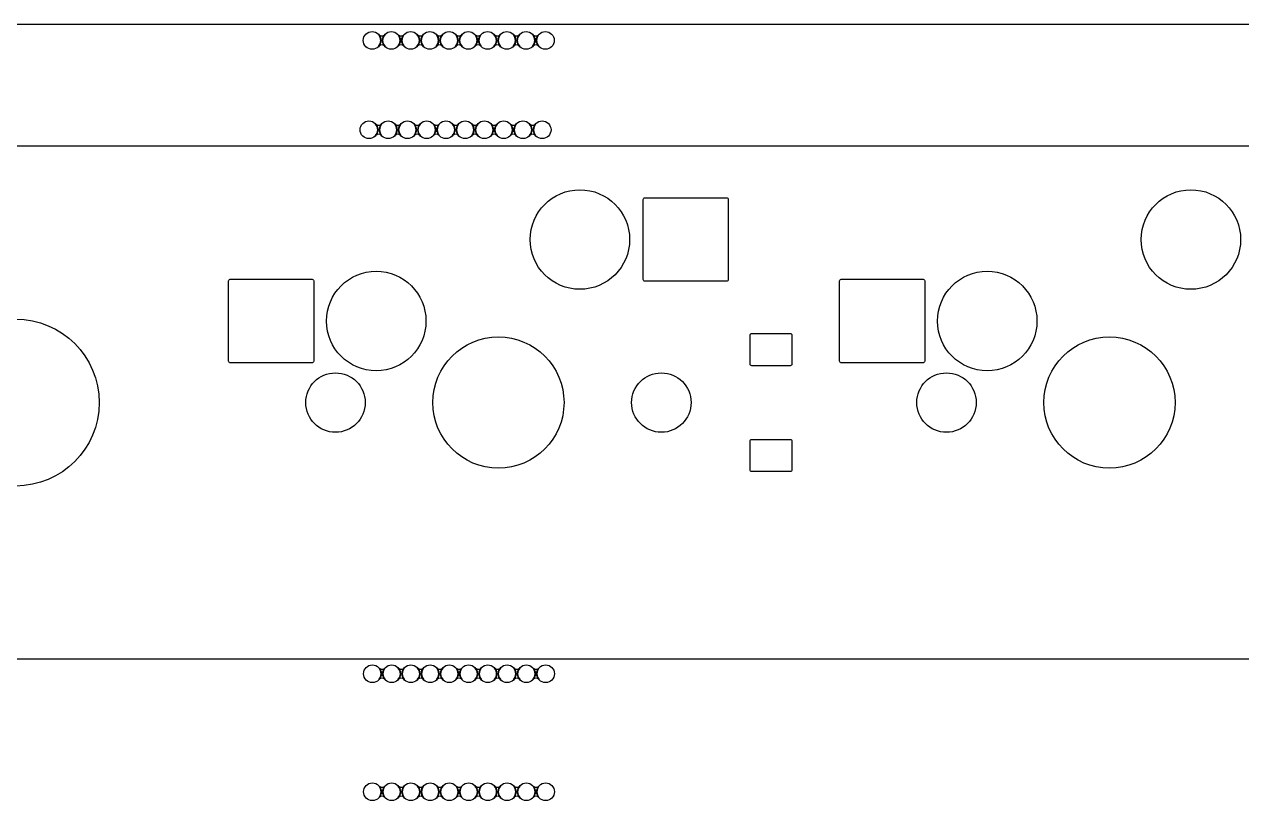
# Model space of a CAD drawing. Extents: x -27 to 356, y -111 to 35.
# Drawn here: x 275.97 to 313.92, y -32.19 to -8 of the extents above; entities that cross this region are included whole.
import ezdxf

# ---------------------------------------------------------------- set-up
doc = ezdxf.new("R2010")
doc.units = 0
doc.layers.add('BLACK', color=7, linetype='CONTINUOUS')

msp = doc.modelspace()

# ---------------------------------------------------------------- linework, layer by layer
at = {"layer": 'BLACK', "linetype": 'CONTINUOUS'}
for p, q in [((349.875, -8), (-21.025, -8)), ((349.875, -8), (-21.025, -8)), ((287.02, -8.325), (287.022, -8.32388)), ((287.021, -8.32699), (287.02, -8.325)), ((287.066, -8.39516), (287.021, -8.32699)), ((287.022, -8.32388), (287.024, -8.32447)), ((287.024, -8.32447), (287.026, -8.32665)), ((287.026, -8.32665), (287.087, -8.35999)), ((287.156, -8.35504), (287.2, -8.3267)), ((287.205, -8.32699), (287.16, -8.39516)), ((287.2, -8.3267), (287.202, -8.32447)), ((287.202, -8.32447), (287.204, -8.32395)), ((287.204, -8.32395), (287.206, -8.32536)), ((287.206, -8.32536), (287.205, -8.32699)), ((287.62, -8.325), (287.622, -8.32388)), ((287.621, -8.32699), (287.62, -8.325)), ((287.666, -8.39516), (287.621, -8.32699)), ((287.622, -8.32388), (287.624, -8.32447)), ((287.624, -8.32447), (287.626, -8.32665)), ((287.626, -8.32665), (287.687, -8.35999)), ((287.756, -8.35504), (287.8, -8.3267)), ((287.805, -8.32699), (287.76, -8.39516)), ((287.8, -8.3267), (287.802, -8.32447)), ((287.802, -8.32447), (287.804, -8.32395)), ((287.804, -8.32395), (287.806, -8.32536)), ((287.806, -8.32536), (287.805, -8.32699)), ((288.22, -8.325), (288.222, -8.32388)), ((288.221, -8.32699), (288.22, -8.325)), ((288.266, -8.39516), (288.221, -8.32699)), ((288.222, -8.32388), (288.224, -8.32447)), ((288.224, -8.32447), (288.226, -8.32665)), ((288.226, -8.32665), (288.287, -8.35999)), ((288.356, -8.35504), (288.4, -8.3267)), ((288.405, -8.32699), (288.36, -8.39516)), ((288.4, -8.3267), (288.402, -8.32447)), ((288.402, -8.32447), (288.404, -8.32395)), ((288.404, -8.32395), (288.406, -8.32536)), ((288.406, -8.32536), (288.405, -8.32699)), ((288.82, -8.325), (288.822, -8.32388)), ((288.821, -8.32699), (288.82, -8.325)), ((288.866, -8.39516), (288.821, -8.32699)), ((288.822, -8.32388), (288.824, -8.32447)), ((288.824, -8.32447), (288.826, -8.32665)), ((288.826, -8.32665), (288.887, -8.35999)), ((288.956, -8.35504), (289, -8.3267)), ((289.005, -8.32699), (288.96, -8.39516)), ((289, -8.3267), (289.002, -8.32447)), ((289.002, -8.32447), (289.004, -8.32395)), ((289.004, -8.32395), (289.006, -8.32536)), ((289.006, -8.32536), (289.005, -8.32699)), ((289.42, -8.325), (289.422, -8.32388)), ((289.421, -8.32699), (289.42, -8.325)), ((289.466, -8.39516), (289.421, -8.32699)), ((289.422, -8.32388), (289.424, -8.32447)), ((289.424, -8.32447), (289.426, -8.32665)), ((289.426, -8.32665), (289.487, -8.35999)), ((289.556, -8.35504), (289.6, -8.3267)), ((289.605, -8.32699), (289.56, -8.39516)), ((289.6, -8.3267), (289.602, -8.32447)), ((289.602, -8.32447), (289.604, -8.32395)), ((289.604, -8.32395), (289.606, -8.32536)), ((289.606, -8.32536), (289.605, -8.32699)), ((290.02, -8.325), (290.022, -8.32388)), ((290.021, -8.32699), (290.02, -8.325)), ((290.066, -8.39516), (290.021, -8.32699)), ((290.022, -8.32388), (290.024, -8.32447)), ((290.024, -8.32447), (290.026, -8.32665)), ((290.026, -8.32665), (290.087, -8.35999)), ((290.156, -8.35504), (290.2, -8.3267)), ((290.205, -8.32699), (290.16, -8.39516)), ((290.2, -8.3267), (290.202, -8.32447)), ((290.202, -8.32447), (290.204, -8.32395)), ((290.204, -8.32395), (290.206, -8.32536)), ((290.206, -8.32536), (290.205, -8.32699)), ((290.62, -8.325), (290.622, -8.32388)), ((290.621, -8.32699), (290.62, -8.325)), ((290.666, -8.39516), (290.621, -8.32699)), ((290.622, -8.32388), (290.624, -8.32447)), ((290.624, -8.32447), (290.626, -8.32665)), ((290.626, -8.32665), (290.687, -8.35999)), ((290.756, -8.35504), (290.8, -8.3267)), ((290.805, -8.32699), (290.76, -8.39516)), ((290.8, -8.3267), (290.802, -8.32447)), ((290.802, -8.32447), (290.804, -8.32395)), ((290.804, -8.32395), (290.806, -8.32536)), ((290.806, -8.32536), (290.805, -8.32699)), ((291.22, -8.325), (291.222, -8.32388)), ((291.221, -8.32699), (291.22, -8.325)), ((291.266, -8.39516), (291.221, -8.32699)), ((291.222, -8.32388), (291.224, -8.32447)), ((291.224, -8.32447), (291.226, -8.32665)), ((291.226, -8.32665), (291.287, -8.35999)), ((291.356, -8.35504), (291.4, -8.3267)), ((291.405, -8.32699), (291.36, -8.39516)), ((291.4, -8.3267), (291.402, -8.32447)), ((291.402, -8.32447), (291.404, -8.32395)), ((291.404, -8.32395), (291.406, -8.32536)), ((291.406, -8.32536), (291.405, -8.32699)), ((291.82, -8.325), (291.822, -8.32388)), ((291.821, -8.32699), (291.82, -8.325)), ((291.866, -8.39516), (291.821, -8.32699)), ((291.822, -8.32388), (291.824, -8.32447)), ((291.824, -8.32447), (291.826, -8.32665)), ((291.826, -8.32665), (291.887, -8.35999)), ((291.956, -8.35504), (292, -8.3267)), ((292.005, -8.32699), (291.96, -8.39516)), ((292, -8.3267), (292.002, -8.32447)), ((292.002, -8.32447), (292.004, -8.32395)), ((292.004, -8.32395), (292.006, -8.32536)), ((292.006, -8.32536), (292.005, -8.32699)), ((287.02, -8.67464), (287.021, -8.67301)), ((287.022, -8.67605), (287.02, -8.67464)), ((287.021, -8.67301), (287.066, -8.60484)), ((287.024, -8.67553), (287.022, -8.67605)), ((287.026, -8.6733), (287.024, -8.67553)), ((287.07, -8.64496), (287.026, -8.6733)), ((287.087, -8.5), (287.066, -8.39516)), ((287.066, -8.60484), (287.087, -8.5)), ((287.139, -8.64001), (287.07, -8.64496)), ((287.087, -8.35999), (287.156, -8.35504)), ((287.16, -8.39516), (287.139, -8.5)), ((287.139, -8.5), (287.16, -8.60484)), ((287.2, -8.67334), (287.139, -8.64001)), ((287.16, -8.60484), (287.205, -8.67301)), ((287.202, -8.67553), (287.2, -8.67334)), ((287.204, -8.67611), (287.202, -8.67553)), ((287.206, -8.675), (287.204, -8.67611)), ((287.205, -8.67301), (287.206, -8.675)), ((287.62, -8.67464), (287.621, -8.67301)), ((287.622, -8.67605), (287.62, -8.67464)), ((287.621, -8.67301), (287.666, -8.60484)), ((287.624, -8.67553), (287.622, -8.67605)), ((287.626, -8.6733), (287.624, -8.67553)), ((287.67, -8.64496), (287.626, -8.6733)), ((287.687, -8.5), (287.666, -8.39516)), ((287.666, -8.60484), (287.687, -8.5)), ((287.739, -8.64001), (287.67, -8.64496)), ((287.687, -8.35999), (287.756, -8.35504)), ((287.76, -8.39516), (287.739, -8.5)), ((287.739, -8.5), (287.76, -8.60484)), ((287.8, -8.67334), (287.739, -8.64001)), ((287.76, -8.60484), (287.805, -8.67301)), ((287.802, -8.67553), (287.8, -8.67334)), ((287.804, -8.67611), (287.802, -8.67553)), ((287.806, -8.675), (287.804, -8.67611)), ((287.805, -8.67301), (287.806, -8.675)), ((288.22, -8.67464), (288.221, -8.67301)), ((288.222, -8.67605), (288.22, -8.67464)), ((288.221, -8.67301), (288.266, -8.60484)), ((288.224, -8.67553), (288.222, -8.67605)), ((288.226, -8.6733), (288.224, -8.67553)), ((288.27, -8.64496), (288.226, -8.6733)), ((288.287, -8.5), (288.266, -8.39516)), ((288.266, -8.60484), (288.287, -8.5)), ((288.339, -8.64001), (288.27, -8.64496)), ((288.287, -8.35999), (288.356, -8.35504)), ((288.36, -8.39516), (288.339, -8.5)), ((288.339, -8.5), (288.36, -8.60484)), ((288.4, -8.67334), (288.339, -8.64001)), ((288.36, -8.60484), (288.405, -8.67301)), ((288.402, -8.67553), (288.4, -8.67334)), ((288.404, -8.67611), (288.402, -8.67553)), ((288.406, -8.675), (288.404, -8.67611)), ((288.405, -8.67301), (288.406, -8.675)), ((288.82, -8.67464), (288.821, -8.67301)), ((288.822, -8.67605), (288.82, -8.67464)), ((288.821, -8.67301), (288.866, -8.60484)), ((288.824, -8.67553), (288.822, -8.67605)), ((288.826, -8.6733), (288.824, -8.67553)), ((288.87, -8.64496), (288.826, -8.6733)), ((288.887, -8.5), (288.866, -8.39516)), ((288.866, -8.60484), (288.887, -8.5)), ((288.939, -8.64001), (288.87, -8.64496)), ((288.887, -8.35999), (288.956, -8.35504)), ((288.96, -8.39516), (288.939, -8.5)), ((288.939, -8.5), (288.96, -8.60484)), ((289, -8.67334), (288.939, -8.64001)), ((288.96, -8.60484), (289.005, -8.67301)), ((289.002, -8.67553), (289, -8.67334)), ((289.004, -8.67611), (289.002, -8.67553)), ((289.006, -8.675), (289.004, -8.67611)), ((289.005, -8.67301), (289.006, -8.675)), ((289.42, -8.67464), (289.421, -8.67301)), ((289.422, -8.67605), (289.42, -8.67464)), ((289.421, -8.67301), (289.466, -8.60484)), ((289.424, -8.67553), (289.422, -8.67605)), ((289.426, -8.6733), (289.424, -8.67553)), ((289.47, -8.64496), (289.426, -8.6733)), ((289.487, -8.5), (289.466, -8.39516)), ((289.466, -8.60484), (289.487, -8.5)), ((289.539, -8.64001), (289.47, -8.64496)), ((289.487, -8.35999), (289.556, -8.35504)), ((289.56, -8.39516), (289.539, -8.5)), ((289.539, -8.5), (289.56, -8.60484)), ((289.6, -8.67334), (289.539, -8.64001)), ((289.56, -8.60484), (289.605, -8.67301)), ((289.602, -8.67553), (289.6, -8.67334)), ((289.604, -8.67611), (289.602, -8.67553)), ((289.606, -8.675), (289.604, -8.67611)), ((289.605, -8.67301), (289.606, -8.675)), ((290.02, -8.67464), (290.021, -8.67301)), ((290.022, -8.67605), (290.02, -8.67464)), ((290.021, -8.67301), (290.066, -8.60484)), ((290.024, -8.67553), (290.022, -8.67605)), ((290.026, -8.6733), (290.024, -8.67553)), ((290.07, -8.64496), (290.026, -8.6733)), ((290.087, -8.5), (290.066, -8.39516)), ((290.066, -8.60484), (290.087, -8.5)), ((290.139, -8.64001), (290.07, -8.64496)), ((290.087, -8.35999), (290.156, -8.35504)), ((290.16, -8.39516), (290.139, -8.5)), ((290.139, -8.5), (290.16, -8.60484)), ((290.2, -8.67334), (290.139, -8.64001)), ((290.16, -8.60484), (290.205, -8.67301)), ((290.202, -8.67553), (290.2, -8.67334)), ((290.204, -8.67611), (290.202, -8.67553)), ((290.206, -8.675), (290.204, -8.67611)), ((290.205, -8.67301), (290.206, -8.675)), ((290.62, -8.67464), (290.621, -8.67301)), ((290.622, -8.67605), (290.62, -8.67464)), ((290.621, -8.67301), (290.666, -8.60484)), ((290.624, -8.67553), (290.622, -8.67605)), ((290.626, -8.6733), (290.624, -8.67553)), ((290.67, -8.64496), (290.626, -8.6733)), ((290.687, -8.5), (290.666, -8.39516)), ((290.666, -8.60484), (290.687, -8.5)), ((290.739, -8.64001), (290.67, -8.64496)), ((290.687, -8.35999), (290.756, -8.35504)), ((290.76, -8.39516), (290.739, -8.5)), ((290.739, -8.5), (290.76, -8.60484)), ((290.8, -8.67334), (290.739, -8.64001)), ((290.76, -8.60484), (290.805, -8.67301)), ((290.802, -8.67553), (290.8, -8.67334)), ((290.804, -8.67611), (290.802, -8.67553)), ((290.806, -8.675), (290.804, -8.67611)), ((290.805, -8.67301), (290.806, -8.675)), ((291.22, -8.67464), (291.221, -8.67301)), ((291.222, -8.67605), (291.22, -8.67464)), ((291.221, -8.67301), (291.266, -8.60484)), ((291.224, -8.67553), (291.222, -8.67605)), ((291.226, -8.6733), (291.224, -8.67553)), ((291.27, -8.64496), (291.226, -8.6733)), ((291.287, -8.5), (291.266, -8.39516)), ((291.266, -8.60484), (291.287, -8.5)), ((291.339, -8.64001), (291.27, -8.64496)), ((291.287, -8.35999), (291.356, -8.35504)), ((291.36, -8.39516), (291.339, -8.5)), ((291.339, -8.5), (291.36, -8.60484)), ((291.4, -8.67334), (291.339, -8.64001)), ((291.36, -8.60484), (291.405, -8.67301)), ((291.402, -8.67553), (291.4, -8.67334)), ((291.404, -8.67611), (291.402, -8.67553)), ((291.406, -8.675), (291.404, -8.67611)), ((291.405, -8.67301), (291.406, -8.675)), ((291.82, -8.67464), (291.821, -8.67301)), ((291.822, -8.67605), (291.82, -8.67464)), ((291.821, -8.67301), (291.866, -8.60484)), ((291.824, -8.67553), (291.822, -8.67605)), ((291.826, -8.6733), (291.824, -8.67553)), ((291.87, -8.64496), (291.826, -8.6733)), ((291.887, -8.5), (291.866, -8.39516)), ((291.866, -8.60484), (291.887, -8.5)), ((291.939, -8.64001), (291.87, -8.64496)), ((291.887, -8.35999), (291.956, -8.35504)), ((291.96, -8.39516), (291.939, -8.5)), ((291.939, -8.5), (291.96, -8.60484)), ((292, -8.67334), (291.939, -8.64001)), ((291.96, -8.60484), (292.005, -8.67301)), ((292.002, -8.67553), (292, -8.67334)), ((292.004, -8.67611), (292.002, -8.67553)), ((292.006, -8.675), (292.004, -8.67611)), ((292.005, -8.67301), (292.006, -8.675)), ((286.922, -11.11), (286.923, -11.1089)), ((286.922, -11.112), (286.922, -11.11)), ((286.967, -11.1802), (286.922, -11.112)), ((286.923, -11.1089), (286.925, -11.1095)), ((286.925, -11.1095), (286.927, -11.1117)), ((286.927, -11.1117), (286.988, -11.145)), ((286.988, -11.285), (286.967, -11.1802)), ((286.967, -11.3898), (286.988, -11.285)), ((286.988, -11.145), (287.057, -11.14)), ((287.061, -11.1802), (287.04, -11.285)), ((287.04, -11.285), (287.061, -11.3898)), ((287.057, -11.14), (287.101, -11.1117)), ((287.107, -11.112), (287.061, -11.1802)), ((287.101, -11.1117), (287.104, -11.1095)), ((287.104, -11.1095), (287.106, -11.1089)), ((287.106, -11.1089), (287.107, -11.1104)), ((287.107, -11.1104), (287.107, -11.112)), ((287.522, -11.11), (287.523, -11.1089)), ((287.522, -11.112), (287.522, -11.11)), ((287.567, -11.1802), (287.522, -11.112)), ((287.523, -11.1089), (287.525, -11.1095)), ((287.525, -11.1095), (287.527, -11.1117)), ((287.527, -11.1117), (287.588, -11.145)), ((287.588, -11.285), (287.567, -11.1802)), ((287.567, -11.3898), (287.588, -11.285)), ((287.588, -11.145), (287.657, -11.14)), ((287.661, -11.1802), (287.64, -11.285)), ((287.64, -11.285), (287.661, -11.3898)), ((287.657, -11.14), (287.701, -11.1117)), ((287.707, -11.112), (287.661, -11.1802)), ((287.701, -11.1117), (287.704, -11.1095)), ((287.704, -11.1095), (287.706, -11.1089)), ((287.706, -11.1089), (287.707, -11.1104)), ((287.707, -11.1104), (287.707, -11.112)), ((288.122, -11.11), (288.123, -11.1089)), ((288.122, -11.112), (288.122, -11.11)), ((288.167, -11.1802), (288.122, -11.112)), ((288.123, -11.1089), (288.125, -11.1095)), ((288.125, -11.1095), (288.127, -11.1117)), ((288.127, -11.1117), (288.188, -11.145)), ((288.188, -11.285), (288.167, -11.1802)), ((288.167, -11.3898), (288.188, -11.285)), ((288.188, -11.145), (288.257, -11.14)), ((288.261, -11.1802), (288.24, -11.285)), ((288.24, -11.285), (288.261, -11.3898)), ((288.257, -11.14), (288.301, -11.1117)), ((288.307, -11.112), (288.261, -11.1802)), ((288.301, -11.1117), (288.304, -11.1095)), ((288.304, -11.1095), (288.306, -11.1089)), ((288.306, -11.1089), (288.307, -11.1104)), ((288.307, -11.1104), (288.307, -11.112)), ((288.722, -11.11), (288.723, -11.1089)), ((288.722, -11.112), (288.722, -11.11)), ((288.767, -11.1802), (288.722, -11.112)), ((288.723, -11.1089), (288.725, -11.1095)), ((288.725, -11.1095), (288.727, -11.1117)), ((288.727, -11.1117), (288.788, -11.145)), ((288.788, -11.285), (288.767, -11.1802)), ((288.767, -11.3898), (288.788, -11.285)), ((288.788, -11.145), (288.857, -11.14)), ((288.861, -11.1802), (288.84, -11.285)), ((288.84, -11.285), (288.861, -11.3898)), ((288.857, -11.14), (288.901, -11.1117)), ((288.907, -11.112), (288.861, -11.1802)), ((288.901, -11.1117), (288.904, -11.1095)), ((288.904, -11.1095), (288.906, -11.1089)), ((288.906, -11.1089), (288.907, -11.1104)), ((288.907, -11.1104), (288.907, -11.112)), ((289.322, -11.11), (289.323, -11.1089)), ((289.322, -11.112), (289.322, -11.11)), ((289.367, -11.1802), (289.322, -11.112)), ((289.323, -11.1089), (289.325, -11.1095)), ((289.325, -11.1095), (289.327, -11.1117)), ((289.327, -11.1117), (289.388, -11.145)), ((289.388, -11.285), (289.367, -11.1802)), ((289.367, -11.3898), (289.388, -11.285)), ((289.388, -11.145), (289.457, -11.14)), ((289.461, -11.1802), (289.44, -11.285)), ((289.44, -11.285), (289.461, -11.3898)), ((289.457, -11.14), (289.501, -11.1117)), ((289.507, -11.112), (289.461, -11.1802)), ((289.501, -11.1117), (289.504, -11.1095)), ((289.504, -11.1095), (289.506, -11.1089)), ((289.506, -11.1089), (289.507, -11.1104)), ((289.507, -11.1104), (289.507, -11.112)), ((289.922, -11.11), (289.923, -11.1089)), ((289.922, -11.112), (289.922, -11.11)), ((289.967, -11.1802), (289.922, -11.112)), ((289.923, -11.1089), (289.925, -11.1095)), ((289.925, -11.1095), (289.927, -11.1117)), ((289.927, -11.1117), (289.988, -11.145)), ((289.988, -11.285), (289.967, -11.1802)), ((289.967, -11.3898), (289.988, -11.285)), ((289.988, -11.145), (290.057, -11.14)), ((290.061, -11.1802), (290.04, -11.285)), ((290.04, -11.285), (290.061, -11.3898)), ((290.057, -11.14), (290.101, -11.1117)), ((290.107, -11.112), (290.061, -11.1802)), ((290.101, -11.1117), (290.104, -11.1095)), ((290.104, -11.1095), (290.106, -11.1089)), ((290.106, -11.1089), (290.107, -11.1104)), ((290.107, -11.1104), (290.107, -11.112)), ((290.522, -11.11), (290.523, -11.1089)), ((290.522, -11.112), (290.522, -11.11)), ((290.567, -11.1802), (290.522, -11.112)), ((290.523, -11.1089), (290.525, -11.1095)), ((290.525, -11.1095), (290.527, -11.1117)), ((290.527, -11.1117), (290.588, -11.145)), ((290.588, -11.285), (290.567, -11.1802)), ((290.567, -11.3898), (290.588, -11.285)), ((290.588, -11.145), (290.657, -11.14)), ((290.661, -11.1802), (290.64, -11.285)), ((290.64, -11.285), (290.661, -11.3898)), ((290.657, -11.14), (290.701, -11.1117)), ((290.707, -11.112), (290.661, -11.1802)), ((290.701, -11.1117), (290.704, -11.1095)), ((290.704, -11.1095), (290.706, -11.1089)), ((290.706, -11.1089), (290.707, -11.1104)), ((290.707, -11.1104), (290.707, -11.112)), ((291.122, -11.11), (291.123, -11.1089)), ((291.122, -11.112), (291.122, -11.11)), ((291.167, -11.1802), (291.122, -11.112)), ((291.123, -11.1089), (291.125, -11.1095)), ((291.125, -11.1095), (291.127, -11.1117)), ((291.127, -11.1117), (291.188, -11.145)), ((291.188, -11.285), (291.167, -11.1802)), ((291.167, -11.3898), (291.188, -11.285)), ((291.188, -11.145), (291.257, -11.14)), ((291.261, -11.1802), (291.24, -11.285)), ((291.24, -11.285), (291.261, -11.3898)), ((291.257, -11.14), (291.301, -11.1117)), ((291.307, -11.112), (291.261, -11.1802)), ((291.301, -11.1117), (291.304, -11.1095)), ((291.304, -11.1095), (291.306, -11.1089)), ((291.306, -11.1089), (291.307, -11.1104)), ((291.307, -11.1104), (291.307, -11.112)), ((291.722, -11.11), (291.723, -11.1089)), ((291.722, -11.112), (291.722, -11.11)), ((291.767, -11.1802), (291.722, -11.112)), ((291.723, -11.1089), (291.725, -11.1095)), ((291.725, -11.1095), (291.727, -11.1117)), ((291.727, -11.1117), (291.788, -11.145)), ((291.788, -11.285), (291.767, -11.1802)), ((291.767, -11.3898), (291.788, -11.285)), ((291.788, -11.145), (291.857, -11.14)), ((291.861, -11.1802), (291.84, -11.285)), ((291.84, -11.285), (291.861, -11.3898)), ((291.857, -11.14), (291.901, -11.1117)), ((291.907, -11.112), (291.861, -11.1802)), ((291.901, -11.1117), (291.904, -11.1095)), ((291.904, -11.1095), (291.906, -11.1089)), ((291.906, -11.1089), (291.907, -11.1104)), ((291.907, -11.1104), (291.907, -11.112)), ((286.922, -11.458), (286.967, -11.3898)), ((286.922, -11.4596), (286.922, -11.458)), ((286.923, -11.4611), (286.922, -11.4596)), ((286.925, -11.4605), (286.923, -11.4611)), ((286.927, -11.4583), (286.925, -11.4605)), ((286.971, -11.43), (286.927, -11.4583)), ((287.04, -11.425), (286.971, -11.43)), ((287.101, -11.4583), (287.04, -11.425)), ((287.061, -11.3898), (287.107, -11.458)), ((287.104, -11.4605), (287.101, -11.4583)), ((287.105, -11.4611), (287.104, -11.4605)), ((287.107, -11.46), (287.105, -11.4611)), ((287.107, -11.458), (287.107, -11.46)), ((287.522, -11.458), (287.567, -11.3898)), ((287.522, -11.4596), (287.522, -11.458)), ((287.523, -11.4611), (287.522, -11.4596)), ((287.525, -11.4605), (287.523, -11.4611)), ((287.527, -11.4583), (287.525, -11.4605)), ((287.571, -11.43), (287.527, -11.4583)), ((287.64, -11.425), (287.571, -11.43)), ((287.701, -11.4583), (287.64, -11.425)), ((287.661, -11.3898), (287.707, -11.458)), ((287.704, -11.4605), (287.701, -11.4583)), ((287.705, -11.4611), (287.704, -11.4605)), ((287.707, -11.46), (287.705, -11.4611)), ((287.707, -11.458), (287.707, -11.46)), ((288.122, -11.458), (288.167, -11.3898)), ((288.122, -11.4596), (288.122, -11.458)), ((288.123, -11.4611), (288.122, -11.4596)), ((288.125, -11.4605), (288.123, -11.4611)), ((288.127, -11.4583), (288.125, -11.4605)), ((288.171, -11.43), (288.127, -11.4583)), ((288.24, -11.425), (288.171, -11.43)), ((288.301, -11.4583), (288.24, -11.425)), ((288.261, -11.3898), (288.307, -11.458)), ((288.304, -11.4605), (288.301, -11.4583)), ((288.305, -11.4611), (288.304, -11.4605)), ((288.307, -11.46), (288.305, -11.4611)), ((288.307, -11.458), (288.307, -11.46)), ((288.722, -11.458), (288.767, -11.3898)), ((288.722, -11.4596), (288.722, -11.458)), ((288.723, -11.4611), (288.722, -11.4596)), ((288.725, -11.4605), (288.723, -11.4611)), ((288.727, -11.4583), (288.725, -11.4605)), ((288.771, -11.43), (288.727, -11.4583)), ((288.84, -11.425), (288.771, -11.43)), ((288.901, -11.4583), (288.84, -11.425)), ((288.861, -11.3898), (288.907, -11.458)), ((288.904, -11.4605), (288.901, -11.4583)), ((288.905, -11.4611), (288.904, -11.4605)), ((288.907, -11.46), (288.905, -11.4611)), ((288.907, -11.458), (288.907, -11.46)), ((289.322, -11.458), (289.367, -11.3898)), ((289.322, -11.4596), (289.322, -11.458)), ((289.323, -11.4611), (289.322, -11.4596)), ((289.325, -11.4605), (289.323, -11.4611)), ((289.327, -11.4583), (289.325, -11.4605)), ((289.371, -11.43), (289.327, -11.4583)), ((289.44, -11.425), (289.371, -11.43)), ((289.501, -11.4583), (289.44, -11.425)), ((289.461, -11.3898), (289.507, -11.458)), ((289.504, -11.4605), (289.501, -11.4583)), ((289.505, -11.4611), (289.504, -11.4605)), ((289.507, -11.46), (289.505, -11.4611)), ((289.507, -11.458), (289.507, -11.46)), ((289.922, -11.458), (289.967, -11.3898)), ((289.922, -11.4596), (289.922, -11.458)), ((289.923, -11.4611), (289.922, -11.4596)), ((289.925, -11.4605), (289.923, -11.4611)), ((289.927, -11.4583), (289.925, -11.4605)), ((289.971, -11.43), (289.927, -11.4583)), ((290.04, -11.425), (289.971, -11.43)), ((290.101, -11.4583), (290.04, -11.425)), ((290.061, -11.3898), (290.107, -11.458)), ((290.104, -11.4605), (290.101, -11.4583)), ((290.105, -11.4611), (290.104, -11.4605)), ((290.107, -11.46), (290.105, -11.4611)), ((290.107, -11.458), (290.107, -11.46)), ((290.522, -11.458), (290.567, -11.3898)), ((290.522, -11.4596), (290.522, -11.458)), ((290.523, -11.4611), (290.522, -11.4596)), ((290.525, -11.4605), (290.523, -11.4611)), ((290.527, -11.4583), (290.525, -11.4605)), ((290.571, -11.43), (290.527, -11.4583)), ((290.64, -11.425), (290.571, -11.43)), ((290.701, -11.4583), (290.64, -11.425)), ((290.661, -11.3898), (290.707, -11.458)), ((290.704, -11.4605), (290.701, -11.4583)), ((290.705, -11.4611), (290.704, -11.4605)), ((290.707, -11.46), (290.705, -11.4611)), ((290.707, -11.458), (290.707, -11.46)), ((291.122, -11.458), (291.167, -11.3898)), ((291.122, -11.4596), (291.122, -11.458)), ((291.123, -11.4611), (291.122, -11.4596)), ((291.125, -11.4605), (291.123, -11.4611)), ((291.127, -11.4583), (291.125, -11.4605)), ((291.171, -11.43), (291.127, -11.4583)), ((291.24, -11.425), (291.171, -11.43)), ((291.301, -11.4583), (291.24, -11.425)), ((291.261, -11.3898), (291.307, -11.458)), ((291.304, -11.4605), (291.301, -11.4583)), ((291.305, -11.4611), (291.304, -11.4605)), ((291.307, -11.46), (291.305, -11.4611)), ((291.307, -11.458), (291.307, -11.46)), ((291.722, -11.458), (291.767, -11.3898)), ((291.722, -11.4596), (291.722, -11.458)), ((291.723, -11.4611), (291.722, -11.4596)), ((291.725, -11.4605), (291.723, -11.4611)), ((291.727, -11.4583), (291.725, -11.4605)), ((291.771, -11.43), (291.727, -11.4583)), ((291.84, -11.425), (291.771, -11.43)), ((291.901, -11.4583), (291.84, -11.425)), ((291.861, -11.3898), (291.907, -11.458)), ((291.904, -11.4605), (291.901, -11.4583)), ((291.905, -11.4611), (291.904, -11.4605)), ((291.907, -11.46), (291.905, -11.4611)), ((291.907, -11.458), (291.907, -11.46)), ((273.198, -11.785), (349.875, -11.785)), ((273.198, -11.785), (349.875, -11.785)), ((295.266, -13.455), (295.27, -13.4355)), ((295.266, -15.955), (295.266, -13.455)), ((295.27, -13.4355), (295.281, -13.4189)), ((295.281, -13.4189), (295.297, -13.4079)), ((295.297, -13.4079), (295.317, -13.404)), ((295.317, -13.404), (297.867, -13.404)), ((297.867, -13.404), (297.887, -13.4079)), ((297.887, -13.4079), (297.903, -13.4189)), ((297.903, -13.4189), (297.914, -13.4355)), ((297.914, -13.4355), (297.918, -13.455)), ((297.918, -13.455), (297.918, -15.955)), ((282.339, -15.995), (282.343, -15.9755)), ((282.339, -18.495), (282.339, -15.995)), ((282.343, -15.9755), (282.354, -15.9589)), ((282.354, -15.9589), (282.37, -15.9479)), ((282.37, -15.9479), (282.39, -15.944)), ((282.39, -15.944), (284.94, -15.944)), ((284.94, -15.944), (284.96, -15.9479)), ((284.96, -15.9479), (284.976, -15.9589)), ((284.976, -15.9589), (284.987, -15.9755)), ((284.987, -15.9755), (284.991, -15.995)), ((284.991, -15.995), (284.991, -18.495)), ((295.27, -15.9745), (295.266, -15.955)), ((295.281, -15.9911), (295.27, -15.9745)), ((295.297, -16.0021), (295.281, -15.9911)), ((295.317, -16.006), (295.297, -16.0021)), ((297.867, -16.006), (295.317, -16.006)), ((297.887, -16.0021), (297.867, -16.006)), ((297.903, -15.9911), (297.887, -16.0021)), ((297.914, -15.9745), (297.903, -15.9911)), ((297.918, -15.955), (297.914, -15.9745)), ((301.389, -15.995), (301.393, -15.9755)), ((301.389, -18.495), (301.389, -15.995)), ((301.393, -15.9755), (301.404, -15.9589)), ((301.404, -15.9589), (301.42, -15.9479)), ((301.42, -15.9479), (301.44, -15.944)), ((301.44, -15.944), (303.99, -15.944)), ((303.99, -15.944), (304.01, -15.9479)), ((304.01, -15.9479), (304.026, -15.9589)), ((304.026, -15.9589), (304.037, -15.9755)), ((304.037, -15.9755), (304.041, -15.995)), ((304.041, -15.995), (304.041, -18.495)), ((298.599, -17.685), (298.603, -17.6655)), ((298.599, -18.585), (298.599, -17.685)), ((298.603, -17.6655), (298.614, -17.6489)), ((298.614, -17.6489), (298.63, -17.6379)), ((298.63, -17.6379), (298.65, -17.634)), ((298.65, -17.634), (299.85, -17.634)), ((299.85, -17.634), (299.87, -17.6379)), ((299.87, -17.6379), (299.886, -17.6489)), ((299.886, -17.6489), (299.897, -17.6655)), ((299.897, -17.6655), (299.901, -17.685)), ((299.901, -17.685), (299.901, -18.585)), ((282.343, -18.5145), (282.339, -18.495)), ((282.354, -18.5311), (282.343, -18.5145)), ((282.37, -18.5421), (282.354, -18.5311)), ((282.39, -18.546), (282.37, -18.5421)), ((284.94, -18.546), (282.39, -18.546)), ((284.96, -18.5421), (284.94, -18.546)), ((284.976, -18.5311), (284.96, -18.5421)), ((284.987, -18.5145), (284.976, -18.5311)), ((284.991, -18.495), (284.987, -18.5145)), ((298.603, -18.6045), (298.599, -18.585)), ((299.901, -18.585), (299.897, -18.6045)), ((301.393, -18.5145), (301.389, -18.495)), ((301.404, -18.5311), (301.393, -18.5145)), ((301.42, -18.5421), (301.404, -18.5311)), ((301.44, -18.546), (301.42, -18.5421)), ((303.99, -18.546), (301.44, -18.546)), ((304.01, -18.5421), (303.99, -18.546)), ((304.026, -18.5311), (304.01, -18.5421)), ((304.037, -18.5145), (304.026, -18.5311)), ((304.041, -18.495), (304.037, -18.5145)), ((298.614, -18.6211), (298.603, -18.6045)), ((298.63, -18.6321), (298.614, -18.6211)), ((298.65, -18.636), (298.63, -18.6321)), ((299.85, -18.636), (298.65, -18.636)), ((299.87, -18.6321), (299.85, -18.636)), ((299.886, -18.6211), (299.87, -18.6321)), ((299.897, -18.6045), (299.886, -18.6211)), ((298.599, -20.985), (298.603, -20.9655)), ((298.599, -21.885), (298.599, -20.985)), ((298.603, -20.9655), (298.614, -20.9489)), ((298.614, -20.9489), (298.63, -20.9379)), ((298.63, -20.9379), (298.65, -20.934)), ((298.65, -20.934), (299.85, -20.934)), ((299.85, -20.934), (299.87, -20.9379)), ((299.87, -20.9379), (299.886, -20.9489)), ((299.886, -20.9489), (299.897, -20.9655)), ((299.897, -20.9655), (299.901, -20.985)), ((299.901, -20.985), (299.901, -21.885)), ((298.603, -21.9045), (298.599, -21.885)), ((298.614, -21.9211), (298.603, -21.9045)), ((298.63, -21.9321), (298.614, -21.9211)), ((298.65, -21.936), (298.63, -21.9321)), ((299.85, -21.936), (298.65, -21.936)), ((299.87, -21.9321), (299.85, -21.936)), ((299.886, -21.9211), (299.87, -21.9321)), ((299.897, -21.9045), (299.886, -21.9211)), ((299.901, -21.885), (299.897, -21.9045)), ((349.875, -27.785), (275.322, -27.785)), ((349.875, -27.785), (275.322, -27.785)), ((287.029, -28.0603), (287.03, -28.0592)), ((287.029, -28.0623), (287.029, -28.0603)), ((287.075, -28.1305), (287.029, -28.0623)), ((287.03, -28.0592), (287.032, -28.0598)), ((287.032, -28.0598), (287.034, -28.062)), ((287.034, -28.062), (287.095, -28.0953)), ((287.164, -28.0903), (287.209, -28.062)), ((287.214, -28.0623), (287.168, -28.1305)), ((287.209, -28.062), (287.211, -28.0598)), ((287.211, -28.0598), (287.213, -28.0592)), ((287.213, -28.0592), (287.214, -28.0607)), ((287.214, -28.0607), (287.214, -28.0623)), ((287.629, -28.0603), (287.63, -28.0592)), ((287.629, -28.0623), (287.629, -28.0603)), ((287.675, -28.1305), (287.629, -28.0623)), ((287.63, -28.0592), (287.632, -28.0598)), ((287.632, -28.0598), (287.634, -28.062)), ((287.634, -28.062), (287.695, -28.0953)), ((287.764, -28.0903), (287.809, -28.062)), ((287.814, -28.0623), (287.768, -28.1305)), ((287.809, -28.062), (287.811, -28.0598)), ((287.811, -28.0598), (287.813, -28.0592)), ((287.813, -28.0592), (287.814, -28.0607)), ((287.814, -28.0607), (287.814, -28.0623)), ((288.229, -28.0603), (288.23, -28.0592)), ((288.229, -28.0623), (288.229, -28.0603)), ((288.275, -28.1305), (288.229, -28.0623)), ((288.23, -28.0592), (288.232, -28.0598)), ((288.232, -28.0598), (288.234, -28.062)), ((288.234, -28.062), (288.295, -28.0953)), ((288.364, -28.0903), (288.409, -28.062)), ((288.414, -28.0623), (288.368, -28.1305)), ((288.409, -28.062), (288.411, -28.0598)), ((288.411, -28.0598), (288.413, -28.0592)), ((288.413, -28.0592), (288.414, -28.0607)), ((288.414, -28.0607), (288.414, -28.0623)), ((288.829, -28.0603), (288.83, -28.0592)), ((288.829, -28.0623), (288.829, -28.0603)), ((288.875, -28.1305), (288.829, -28.0623)), ((288.83, -28.0592), (288.832, -28.0598)), ((288.832, -28.0598), (288.834, -28.062)), ((288.834, -28.062), (288.895, -28.0953)), ((288.964, -28.0903), (289.009, -28.062)), ((289.014, -28.0623), (288.968, -28.1305)), ((289.009, -28.062), (289.011, -28.0598)), ((289.011, -28.0598), (289.013, -28.0592)), ((289.013, -28.0592), (289.014, -28.0607)), ((289.014, -28.0607), (289.014, -28.0623)), ((289.429, -28.0603), (289.43, -28.0592)), ((289.429, -28.0623), (289.429, -28.0603)), ((289.475, -28.1305), (289.429, -28.0623)), ((289.43, -28.0592), (289.432, -28.0598)), ((289.432, -28.0598), (289.434, -28.062)), ((289.434, -28.062), (289.495, -28.0953)), ((289.564, -28.0903), (289.609, -28.062)), ((289.614, -28.0623), (289.568, -28.1305)), ((289.609, -28.062), (289.611, -28.0598)), ((289.611, -28.0598), (289.613, -28.0592)), ((289.613, -28.0592), (289.614, -28.0607)), ((289.614, -28.0607), (289.614, -28.0623)), ((290.029, -28.0603), (290.03, -28.0592)), ((290.029, -28.0623), (290.029, -28.0603)), ((290.075, -28.1305), (290.029, -28.0623)), ((290.03, -28.0592), (290.032, -28.0598)), ((290.032, -28.0598), (290.034, -28.062)), ((290.034, -28.062), (290.095, -28.0953)), ((290.164, -28.0903), (290.209, -28.062)), ((290.214, -28.0623), (290.168, -28.1305)), ((290.209, -28.062), (290.211, -28.0598)), ((290.211, -28.0598), (290.213, -28.0592)), ((290.213, -28.0592), (290.214, -28.0607)), ((290.214, -28.0607), (290.214, -28.0623)), ((290.629, -28.0603), (290.63, -28.0592)), ((290.629, -28.0623), (290.629, -28.0603)), ((290.675, -28.1305), (290.629, -28.0623)), ((290.63, -28.0592), (290.632, -28.0598)), ((290.632, -28.0598), (290.634, -28.062)), ((290.634, -28.062), (290.695, -28.0953)), ((290.764, -28.0903), (290.809, -28.062)), ((290.814, -28.0623), (290.768, -28.1305)), ((290.809, -28.062), (290.811, -28.0598)), ((290.811, -28.0598), (290.813, -28.0592)), ((290.813, -28.0592), (290.814, -28.0607)), ((290.814, -28.0607), (290.814, -28.0623)), ((291.229, -28.0603), (291.23, -28.0592)), ((291.229, -28.0623), (291.229, -28.0603)), ((291.275, -28.1305), (291.229, -28.0623)), ((291.23, -28.0592), (291.232, -28.0598)), ((291.232, -28.0598), (291.234, -28.062)), ((291.234, -28.062), (291.295, -28.0953)), ((291.364, -28.0903), (291.409, -28.062)), ((291.414, -28.0623), (291.368, -28.1305)), ((291.409, -28.062), (291.411, -28.0598)), ((291.411, -28.0598), (291.413, -28.0592)), ((291.413, -28.0592), (291.414, -28.0607)), ((291.414, -28.0607), (291.414, -28.0623)), ((291.829, -28.0603), (291.83, -28.0592)), ((291.829, -28.0623), (291.829, -28.0603)), ((291.875, -28.1305), (291.829, -28.0623)), ((291.83, -28.0592), (291.832, -28.0598)), ((291.832, -28.0598), (291.834, -28.062)), ((291.834, -28.062), (291.895, -28.0953)), ((291.964, -28.0903), (292.009, -28.062)), ((292.014, -28.0623), (291.968, -28.1305)), ((292.009, -28.062), (292.011, -28.0598)), ((292.011, -28.0598), (292.013, -28.0592)), ((292.013, -28.0592), (292.014, -28.0607)), ((292.014, -28.0607), (292.014, -28.0623)), ((287.029, -28.4083), (287.075, -28.3401)), ((287.029, -28.4099), (287.029, -28.4083)), ((287.03, -28.4114), (287.029, -28.4099)), ((287.032, -28.4108), (287.03, -28.4114)), ((287.034, -28.4086), (287.032, -28.4108)), ((287.078, -28.3803), (287.034, -28.4086)), ((287.095, -28.2353), (287.075, -28.1305)), ((287.075, -28.3401), (287.095, -28.2353)), ((287.148, -28.3753), (287.078, -28.3803)), ((287.095, -28.0953), (287.164, -28.0903)), ((287.168, -28.1305), (287.147, -28.2353)), ((287.147, -28.2353), (287.168, -28.3401)), ((287.209, -28.4086), (287.148, -28.3753)), ((287.168, -28.3401), (287.214, -28.4083)), ((287.211, -28.4108), (287.209, -28.4086)), ((287.212, -28.4114), (287.211, -28.4108)), ((287.214, -28.4103), (287.212, -28.4114)), ((287.214, -28.4083), (287.214, -28.4103)), ((287.629, -28.4083), (287.675, -28.3401)), ((287.629, -28.4099), (287.629, -28.4083)), ((287.63, -28.4114), (287.629, -28.4099)), ((287.632, -28.4108), (287.63, -28.4114)), ((287.634, -28.4086), (287.632, -28.4108)), ((287.678, -28.3803), (287.634, -28.4086)), ((287.695, -28.2353), (287.675, -28.1305)), ((287.675, -28.3401), (287.695, -28.2353)), ((287.748, -28.3753), (287.678, -28.3803)), ((287.695, -28.0953), (287.764, -28.0903)), ((287.768, -28.1305), (287.747, -28.2353)), ((287.747, -28.2353), (287.768, -28.3401)), ((287.809, -28.4086), (287.748, -28.3753)), ((287.768, -28.3401), (287.814, -28.4083)), ((287.811, -28.4108), (287.809, -28.4086)), ((287.812, -28.4114), (287.811, -28.4108)), ((287.814, -28.4103), (287.812, -28.4114)), ((287.814, -28.4083), (287.814, -28.4103)), ((288.229, -28.4083), (288.275, -28.3401)), ((288.229, -28.4099), (288.229, -28.4083)), ((288.23, -28.4114), (288.229, -28.4099)), ((288.232, -28.4108), (288.23, -28.4114)), ((288.234, -28.4086), (288.232, -28.4108)), ((288.278, -28.3803), (288.234, -28.4086)), ((288.295, -28.2353), (288.275, -28.1305)), ((288.275, -28.3401), (288.295, -28.2353)), ((288.348, -28.3753), (288.278, -28.3803)), ((288.295, -28.0953), (288.364, -28.0903)), ((288.368, -28.1305), (288.347, -28.2353)), ((288.347, -28.2353), (288.368, -28.3401)), ((288.409, -28.4086), (288.348, -28.3753)), ((288.368, -28.3401), (288.414, -28.4083)), ((288.411, -28.4108), (288.409, -28.4086)), ((288.412, -28.4114), (288.411, -28.4108)), ((288.414, -28.4103), (288.412, -28.4114)), ((288.414, -28.4083), (288.414, -28.4103)), ((288.829, -28.4083), (288.875, -28.3401)), ((288.829, -28.4099), (288.829, -28.4083)), ((288.83, -28.4114), (288.829, -28.4099)), ((288.832, -28.4108), (288.83, -28.4114)), ((288.834, -28.4086), (288.832, -28.4108)), ((288.878, -28.3803), (288.834, -28.4086)), ((288.895, -28.2353), (288.875, -28.1305)), ((288.875, -28.3401), (288.895, -28.2353)), ((288.948, -28.3753), (288.878, -28.3803)), ((288.895, -28.0953), (288.964, -28.0903)), ((288.968, -28.1305), (288.947, -28.2353)), ((288.947, -28.2353), (288.968, -28.3401)), ((289.009, -28.4086), (288.948, -28.3753)), ((288.968, -28.3401), (289.014, -28.4083)), ((289.011, -28.4108), (289.009, -28.4086)), ((289.012, -28.4114), (289.011, -28.4108)), ((289.014, -28.4103), (289.012, -28.4114)), ((289.014, -28.4083), (289.014, -28.4103)), ((289.429, -28.4083), (289.475, -28.3401)), ((289.429, -28.4099), (289.429, -28.4083)), ((289.43, -28.4114), (289.429, -28.4099)), ((289.432, -28.4108), (289.43, -28.4114)), ((289.434, -28.4086), (289.432, -28.4108)), ((289.478, -28.3803), (289.434, -28.4086)), ((289.495, -28.2353), (289.475, -28.1305)), ((289.475, -28.3401), (289.495, -28.2353)), ((289.548, -28.3753), (289.478, -28.3803)), ((289.495, -28.0953), (289.564, -28.0903)), ((289.568, -28.1305), (289.547, -28.2353)), ((289.547, -28.2353), (289.568, -28.3401)), ((289.609, -28.4086), (289.548, -28.3753)), ((289.568, -28.3401), (289.614, -28.4083)), ((289.611, -28.4108), (289.609, -28.4086)), ((289.612, -28.4114), (289.611, -28.4108)), ((289.614, -28.4103), (289.612, -28.4114)), ((289.614, -28.4083), (289.614, -28.4103)), ((290.029, -28.4083), (290.075, -28.3401)), ((290.029, -28.4099), (290.029, -28.4083)), ((290.03, -28.4114), (290.029, -28.4099)), ((290.032, -28.4108), (290.03, -28.4114)), ((290.034, -28.4086), (290.032, -28.4108)), ((290.078, -28.3803), (290.034, -28.4086)), ((290.095, -28.2353), (290.075, -28.1305)), ((290.075, -28.3401), (290.095, -28.2353)), ((290.148, -28.3753), (290.078, -28.3803)), ((290.095, -28.0953), (290.164, -28.0903)), ((290.168, -28.1305), (290.147, -28.2353)), ((290.147, -28.2353), (290.168, -28.3401)), ((290.209, -28.4086), (290.148, -28.3753)), ((290.168, -28.3401), (290.214, -28.4083)), ((290.211, -28.4108), (290.209, -28.4086)), ((290.212, -28.4114), (290.211, -28.4108)), ((290.214, -28.4103), (290.212, -28.4114)), ((290.214, -28.4083), (290.214, -28.4103)), ((290.629, -28.4083), (290.675, -28.3401)), ((290.629, -28.4099), (290.629, -28.4083)), ((290.63, -28.4114), (290.629, -28.4099)), ((290.632, -28.4108), (290.63, -28.4114)), ((290.634, -28.4086), (290.632, -28.4108)), ((290.678, -28.3803), (290.634, -28.4086)), ((290.695, -28.2353), (290.675, -28.1305)), ((290.675, -28.3401), (290.695, -28.2353)), ((290.748, -28.3753), (290.678, -28.3803)), ((290.695, -28.0953), (290.764, -28.0903)), ((290.768, -28.1305), (290.747, -28.2353)), ((290.747, -28.2353), (290.768, -28.3401)), ((290.809, -28.4086), (290.748, -28.3753)), ((290.768, -28.3401), (290.814, -28.4083)), ((290.811, -28.4108), (290.809, -28.4086)), ((290.812, -28.4114), (290.811, -28.4108)), ((290.814, -28.4103), (290.812, -28.4114)), ((290.814, -28.4083), (290.814, -28.4103)), ((291.229, -28.4083), (291.275, -28.3401)), ((291.229, -28.4099), (291.229, -28.4083)), ((291.23, -28.4114), (291.229, -28.4099)), ((291.232, -28.4108), (291.23, -28.4114)), ((291.234, -28.4086), (291.232, -28.4108)), ((291.278, -28.3803), (291.234, -28.4086)), ((291.295, -28.2353), (291.275, -28.1305)), ((291.275, -28.3401), (291.295, -28.2353)), ((291.348, -28.3753), (291.278, -28.3803)), ((291.295, -28.0953), (291.364, -28.0903)), ((291.368, -28.1305), (291.347, -28.2353)), ((291.347, -28.2353), (291.368, -28.3401)), ((291.409, -28.4086), (291.348, -28.3753)), ((291.368, -28.3401), (291.414, -28.4083)), ((291.411, -28.4108), (291.409, -28.4086)), ((291.412, -28.4114), (291.411, -28.4108)), ((291.414, -28.4103), (291.412, -28.4114)), ((291.414, -28.4083), (291.414, -28.4103)), ((291.829, -28.4083), (291.875, -28.3401)), ((291.829, -28.4099), (291.829, -28.4083)), ((291.83, -28.4114), (291.829, -28.4099)), ((291.832, -28.4108), (291.83, -28.4114)), ((291.834, -28.4086), (291.832, -28.4108)), ((291.878, -28.3803), (291.834, -28.4086)), ((291.895, -28.2353), (291.875, -28.1305)), ((291.875, -28.3401), (291.895, -28.2353)), ((291.948, -28.3753), (291.878, -28.3803)), ((291.895, -28.0953), (291.964, -28.0903)), ((291.968, -28.1305), (291.947, -28.2353)), ((291.947, -28.2353), (291.968, -28.3401)), ((292.009, -28.4086), (291.948, -28.3753)), ((291.968, -28.3401), (292.014, -28.4083)), ((292.011, -28.4108), (292.009, -28.4086)), ((292.012, -28.4114), (292.011, -28.4108)), ((292.014, -28.4103), (292.012, -28.4114)), ((292.014, -28.4083), (292.014, -28.4103)), ((287.029, -31.7382), (287.03, -31.7371)), ((287.029, -31.7402), (287.029, -31.7382)), ((287.075, -31.8084), (287.029, -31.7402)), ((287.03, -31.7371), (287.032, -31.7377)), ((287.032, -31.7377), (287.034, -31.7399)), ((287.034, -31.7399), (287.095, -31.7732)), ((287.095, -31.9132), (287.075, -31.8084)), ((287.095, -31.7732), (287.164, -31.7682)), ((287.168, -31.8084), (287.147, -31.9132)), ((287.164, -31.7682), (287.209, -31.7399)), ((287.214, -31.7402), (287.168, -31.8084)), ((287.209, -31.7399), (287.211, -31.7377)), ((287.211, -31.7377), (287.213, -31.7371)), ((287.213, -31.7371), (287.214, -31.7386)), ((287.214, -31.7386), (287.214, -31.7402)), ((287.629, -31.7382), (287.63, -31.7371)), ((287.629, -31.7402), (287.629, -31.7382)), ((287.675, -31.8084), (287.629, -31.7402)), ((287.63, -31.7371), (287.632, -31.7377)), ((287.632, -31.7377), (287.634, -31.7399)), ((287.634, -31.7399), (287.695, -31.7732)), ((287.695, -31.9132), (287.675, -31.8084)), ((287.695, -31.7732), (287.764, -31.7682)), ((287.768, -31.8084), (287.747, -31.9132)), ((287.764, -31.7682), (287.809, -31.7399)), ((287.814, -31.7402), (287.768, -31.8084)), ((287.809, -31.7399), (287.811, -31.7377)), ((287.811, -31.7377), (287.813, -31.7371)), ((287.813, -31.7371), (287.814, -31.7386)), ((287.814, -31.7386), (287.814, -31.7402)), ((288.229, -31.7382), (288.23, -31.7371)), ((288.229, -31.7402), (288.229, -31.7382)), ((288.275, -31.8084), (288.229, -31.7402)), ((288.23, -31.7371), (288.232, -31.7377)), ((288.232, -31.7377), (288.234, -31.7399)), ((288.234, -31.7399), (288.295, -31.7732)), ((288.295, -31.9132), (288.275, -31.8084)), ((288.295, -31.7732), (288.364, -31.7682)), ((288.368, -31.8084), (288.347, -31.9132)), ((288.364, -31.7682), (288.409, -31.7399)), ((288.414, -31.7402), (288.368, -31.8084)), ((288.409, -31.7399), (288.411, -31.7377)), ((288.411, -31.7377), (288.413, -31.7371)), ((288.413, -31.7371), (288.414, -31.7386)), ((288.414, -31.7386), (288.414, -31.7402)), ((288.829, -31.7382), (288.83, -31.7371)), ((288.829, -31.7402), (288.829, -31.7382)), ((288.875, -31.8084), (288.829, -31.7402)), ((288.83, -31.7371), (288.832, -31.7377)), ((288.832, -31.7377), (288.834, -31.7399)), ((288.834, -31.7399), (288.895, -31.7732)), ((288.895, -31.9132), (288.875, -31.8084)), ((288.895, -31.7732), (288.964, -31.7682)), ((288.968, -31.8084), (288.947, -31.9132)), ((288.964, -31.7682), (289.009, -31.7399)), ((289.014, -31.7402), (288.968, -31.8084)), ((289.009, -31.7399), (289.011, -31.7377)), ((289.011, -31.7377), (289.013, -31.7371)), ((289.013, -31.7371), (289.014, -31.7386)), ((289.014, -31.7386), (289.014, -31.7402)), ((289.429, -31.7382), (289.43, -31.7371)), ((289.429, -31.7402), (289.429, -31.7382)), ((289.475, -31.8084), (289.429, -31.7402)), ((289.43, -31.7371), (289.432, -31.7377)), ((289.432, -31.7377), (289.434, -31.7399)), ((289.434, -31.7399), (289.495, -31.7732)), ((289.495, -31.9132), (289.475, -31.8084)), ((289.495, -31.7732), (289.564, -31.7682)), ((289.568, -31.8084), (289.547, -31.9132)), ((289.564, -31.7682), (289.609, -31.7399)), ((289.614, -31.7402), (289.568, -31.8084)), ((289.609, -31.7399), (289.611, -31.7377)), ((289.611, -31.7377), (289.613, -31.7371)), ((289.613, -31.7371), (289.614, -31.7386)), ((289.614, -31.7386), (289.614, -31.7402)), ((290.029, -31.7382), (290.03, -31.7371)), ((290.029, -31.7402), (290.029, -31.7382)), ((290.075, -31.8084), (290.029, -31.7402)), ((290.03, -31.7371), (290.032, -31.7377)), ((290.032, -31.7377), (290.034, -31.7399)), ((290.034, -31.7399), (290.095, -31.7732)), ((290.095, -31.9132), (290.075, -31.8084)), ((290.095, -31.7732), (290.164, -31.7682)), ((290.168, -31.8084), (290.147, -31.9132)), ((290.164, -31.7682), (290.209, -31.7399)), ((290.214, -31.7402), (290.168, -31.8084)), ((290.209, -31.7399), (290.211, -31.7377)), ((290.211, -31.7377), (290.213, -31.7371)), ((290.213, -31.7371), (290.214, -31.7386)), ((290.214, -31.7386), (290.214, -31.7402)), ((290.629, -31.7382), (290.63, -31.7371)), ((290.629, -31.7402), (290.629, -31.7382)), ((290.675, -31.8084), (290.629, -31.7402)), ((290.63, -31.7371), (290.632, -31.7377)), ((290.632, -31.7377), (290.634, -31.7399)), ((290.634, -31.7399), (290.695, -31.7732)), ((290.695, -31.9132), (290.675, -31.8084)), ((290.695, -31.7732), (290.764, -31.7682)), ((290.768, -31.8084), (290.747, -31.9132)), ((290.764, -31.7682), (290.809, -31.7399)), ((290.814, -31.7402), (290.768, -31.8084)), ((290.809, -31.7399), (290.811, -31.7377)), ((290.811, -31.7377), (290.813, -31.7371)), ((290.813, -31.7371), (290.814, -31.7386)), ((290.814, -31.7386), (290.814, -31.7402)), ((291.229, -31.7382), (291.23, -31.7371)), ((291.229, -31.7402), (291.229, -31.7382)), ((291.275, -31.8084), (291.229, -31.7402)), ((291.23, -31.7371), (291.232, -31.7377)), ((291.232, -31.7377), (291.234, -31.7399)), ((291.234, -31.7399), (291.295, -31.7732)), ((291.295, -31.9132), (291.275, -31.8084)), ((291.295, -31.7732), (291.364, -31.7682)), ((291.368, -31.8084), (291.347, -31.9132)), ((291.364, -31.7682), (291.409, -31.7399)), ((291.414, -31.7402), (291.368, -31.8084)), ((291.409, -31.7399), (291.411, -31.7377)), ((291.411, -31.7377), (291.413, -31.7371)), ((291.413, -31.7371), (291.414, -31.7386)), ((291.414, -31.7386), (291.414, -31.7402)), ((291.829, -31.7382), (291.83, -31.7371)), ((291.829, -31.7402), (291.829, -31.7382)), ((291.875, -31.8084), (291.829, -31.7402)), ((291.83, -31.7371), (291.832, -31.7377)), ((291.832, -31.7377), (291.834, -31.7399)), ((291.834, -31.7399), (291.895, -31.7732)), ((291.895, -31.9132), (291.875, -31.8084)), ((291.895, -31.7732), (291.964, -31.7682)), ((291.968, -31.8084), (291.947, -31.9132)), ((291.964, -31.7682), (292.009, -31.7399)), ((292.014, -31.7402), (291.968, -31.8084)), ((292.009, -31.7399), (292.011, -31.7377)), ((292.011, -31.7377), (292.013, -31.7371)), ((292.013, -31.7371), (292.014, -31.7386)), ((292.014, -31.7386), (292.014, -31.7402)), ((287.029, -32.0862), (287.075, -32.018)), ((287.029, -32.0878), (287.029, -32.0862)), ((287.03, -32.0893), (287.029, -32.0878)), ((287.032, -32.0887), (287.03, -32.0893)), ((287.034, -32.0865), (287.032, -32.0887)), ((287.078, -32.0582), (287.034, -32.0865)), ((287.075, -32.018), (287.095, -31.9132)), ((287.148, -32.0532), (287.078, -32.0582)), ((287.147, -31.9132), (287.168, -32.018)), ((287.209, -32.0865), (287.148, -32.0532)), ((287.168, -32.018), (287.214, -32.0862)), ((287.211, -32.0887), (287.209, -32.0865)), ((287.212, -32.0893), (287.211, -32.0887)), ((287.214, -32.0882), (287.212, -32.0893)), ((287.214, -32.0862), (287.214, -32.0882)), ((287.629, -32.0862), (287.675, -32.018)), ((287.629, -32.0878), (287.629, -32.0862)), ((287.63, -32.0893), (287.629, -32.0878)), ((287.632, -32.0887), (287.63, -32.0893)), ((287.634, -32.0865), (287.632, -32.0887)), ((287.678, -32.0582), (287.634, -32.0865)), ((287.675, -32.018), (287.695, -31.9132)), ((287.748, -32.0532), (287.678, -32.0582)), ((287.747, -31.9132), (287.768, -32.018)), ((287.809, -32.0865), (287.748, -32.0532)), ((287.768, -32.018), (287.814, -32.0862)), ((287.811, -32.0887), (287.809, -32.0865)), ((287.812, -32.0893), (287.811, -32.0887)), ((287.814, -32.0882), (287.812, -32.0893)), ((287.814, -32.0862), (287.814, -32.0882)), ((288.229, -32.0862), (288.275, -32.018)), ((288.229, -32.0878), (288.229, -32.0862)), ((288.23, -32.0893), (288.229, -32.0878)), ((288.232, -32.0887), (288.23, -32.0893)), ((288.234, -32.0865), (288.232, -32.0887)), ((288.278, -32.0582), (288.234, -32.0865)), ((288.275, -32.018), (288.295, -31.9132)), ((288.348, -32.0532), (288.278, -32.0582)), ((288.347, -31.9132), (288.368, -32.018)), ((288.409, -32.0865), (288.348, -32.0532)), ((288.368, -32.018), (288.414, -32.0862)), ((288.411, -32.0887), (288.409, -32.0865)), ((288.412, -32.0893), (288.411, -32.0887)), ((288.414, -32.0882), (288.412, -32.0893)), ((288.414, -32.0862), (288.414, -32.0882)), ((288.829, -32.0862), (288.875, -32.018)), ((288.829, -32.0878), (288.829, -32.0862)), ((288.83, -32.0893), (288.829, -32.0878)), ((288.832, -32.0887), (288.83, -32.0893)), ((288.834, -32.0865), (288.832, -32.0887)), ((288.878, -32.0582), (288.834, -32.0865)), ((288.875, -32.018), (288.895, -31.9132)), ((288.948, -32.0532), (288.878, -32.0582)), ((288.947, -31.9132), (288.968, -32.018)), ((289.009, -32.0865), (288.948, -32.0532)), ((288.968, -32.018), (289.014, -32.0862)), ((289.011, -32.0887), (289.009, -32.0865)), ((289.012, -32.0893), (289.011, -32.0887)), ((289.014, -32.0882), (289.012, -32.0893)), ((289.014, -32.0862), (289.014, -32.0882)), ((289.429, -32.0862), (289.475, -32.018)), ((289.429, -32.0878), (289.429, -32.0862)), ((289.43, -32.0893), (289.429, -32.0878)), ((289.432, -32.0887), (289.43, -32.0893)), ((289.434, -32.0865), (289.432, -32.0887)), ((289.478, -32.0582), (289.434, -32.0865)), ((289.475, -32.018), (289.495, -31.9132)), ((289.548, -32.0532), (289.478, -32.0582)), ((289.547, -31.9132), (289.568, -32.018)), ((289.609, -32.0865), (289.548, -32.0532)), ((289.568, -32.018), (289.614, -32.0862)), ((289.611, -32.0887), (289.609, -32.0865)), ((289.612, -32.0893), (289.611, -32.0887)), ((289.614, -32.0882), (289.612, -32.0893)), ((289.614, -32.0862), (289.614, -32.0882)), ((290.029, -32.0862), (290.075, -32.018)), ((290.029, -32.0878), (290.029, -32.0862)), ((290.03, -32.0893), (290.029, -32.0878)), ((290.032, -32.0887), (290.03, -32.0893)), ((290.034, -32.0865), (290.032, -32.0887)), ((290.078, -32.0582), (290.034, -32.0865)), ((290.075, -32.018), (290.095, -31.9132)), ((290.148, -32.0532), (290.078, -32.0582)), ((290.147, -31.9132), (290.168, -32.018)), ((290.209, -32.0865), (290.148, -32.0532)), ((290.168, -32.018), (290.214, -32.0862)), ((290.211, -32.0887), (290.209, -32.0865)), ((290.212, -32.0893), (290.211, -32.0887)), ((290.214, -32.0882), (290.212, -32.0893)), ((290.214, -32.0862), (290.214, -32.0882)), ((290.629, -32.0862), (290.675, -32.018)), ((290.629, -32.0878), (290.629, -32.0862)), ((290.63, -32.0893), (290.629, -32.0878)), ((290.632, -32.0887), (290.63, -32.0893)), ((290.634, -32.0865), (290.632, -32.0887)), ((290.678, -32.0582), (290.634, -32.0865)), ((290.675, -32.018), (290.695, -31.9132)), ((290.748, -32.0532), (290.678, -32.0582)), ((290.747, -31.9132), (290.768, -32.018)), ((290.809, -32.0865), (290.748, -32.0532)), ((290.768, -32.018), (290.814, -32.0862)), ((290.811, -32.0887), (290.809, -32.0865)), ((290.812, -32.0893), (290.811, -32.0887)), ((290.814, -32.0882), (290.812, -32.0893)), ((290.814, -32.0862), (290.814, -32.0882)), ((291.229, -32.0862), (291.275, -32.018)), ((291.229, -32.0878), (291.229, -32.0862)), ((291.23, -32.0893), (291.229, -32.0878)), ((291.232, -32.0887), (291.23, -32.0893)), ((291.234, -32.0865), (291.232, -32.0887)), ((291.278, -32.0582), (291.234, -32.0865)), ((291.275, -32.018), (291.295, -31.9132)), ((291.348, -32.0532), (291.278, -32.0582)), ((291.347, -31.9132), (291.368, -32.018)), ((291.409, -32.0865), (291.348, -32.0532)), ((291.368, -32.018), (291.414, -32.0862)), ((291.411, -32.0887), (291.409, -32.0865)), ((291.412, -32.0893), (291.411, -32.0887)), ((291.414, -32.0882), (291.412, -32.0893)), ((291.414, -32.0862), (291.414, -32.0882)), ((291.829, -32.0862), (291.875, -32.018)), ((291.829, -32.0878), (291.829, -32.0862)), ((291.83, -32.0893), (291.829, -32.0878)), ((291.832, -32.0887), (291.83, -32.0893)), ((291.834, -32.0865), (291.832, -32.0887)), ((291.878, -32.0582), (291.834, -32.0865)), ((291.875, -32.018), (291.895, -31.9132)), ((291.948, -32.0532), (291.878, -32.0582)), ((291.947, -31.9132), (291.968, -32.018)), ((292.009, -32.0865), (291.948, -32.0532)), ((291.968, -32.018), (292.014, -32.0862)), ((292.011, -32.0887), (292.009, -32.0865)), ((292.012, -32.0893), (292.011, -32.0887)), ((292.014, -32.0882), (292.012, -32.0893)), ((292.014, -32.0862), (292.014, -32.0882))]:
    msp.add_line(p, q, dxfattribs=at)
at = {"layer": 'BLACK'}
for centre, radius in [((286.813, -8.5), 0.276), ((287.413, -8.5), 0.276), ((288.013, -8.5), 0.276), ((288.613, -8.5), 0.276), ((289.213, -8.5), 0.276), ((289.813, -8.5), 0.276), ((290.413, -8.5), 0.276), ((291.013, -8.5), 0.276), ((291.613, -8.5), 0.276), ((292.213, -8.5), 0.276), ((286.714, -11.285), 0.276), ((287.314, -11.285), 0.276), ((287.914, -11.285), 0.276), ((288.514, -11.285), 0.276), ((289.114, -11.285), 0.276), ((289.714, -11.285), 0.276), ((290.314, -11.285), 0.276), ((290.914, -11.285), 0.276), ((291.514, -11.285), 0.276), ((292.114, -11.285), 0.276), ((293.29, -14.705), 1.551), ((312.34, -14.705), 1.551), ((286.94, -17.245), 1.551), ((305.99, -17.245), 1.551), ((275.701, -19.785), 2.6), ((290.75, -19.785), 2.0449), ((309.8, -19.785), 2.0449), ((285.67, -19.785), 0.926), ((295.83, -19.785), 0.926), ((304.72, -19.785), 0.926), ((286.821, -28.2353), 0.276), ((287.421, -28.2353), 0.276), ((288.021, -28.2353), 0.276), ((288.621, -28.2353), 0.276), ((289.221, -28.2353), 0.276), ((289.821, -28.2353), 0.276), ((290.421, -28.2353), 0.276), ((291.021, -28.2353), 0.276), ((291.621, -28.2353), 0.276), ((292.221, -28.2353), 0.276), ((286.821, -31.9132), 0.276), ((287.421, -31.9132), 0.276), ((288.021, -31.9132), 0.276), ((288.621, -31.9132), 0.276), ((289.221, -31.9132), 0.276), ((289.821, -31.9132), 0.276), ((290.421, -31.9132), 0.276), ((291.021, -31.9132), 0.276), ((291.621, -31.9132), 0.276), ((292.221, -31.9132), 0.276)]:
    msp.add_circle(centre, radius, dxfattribs=at)

doc.saveas('drawing.dxf')
